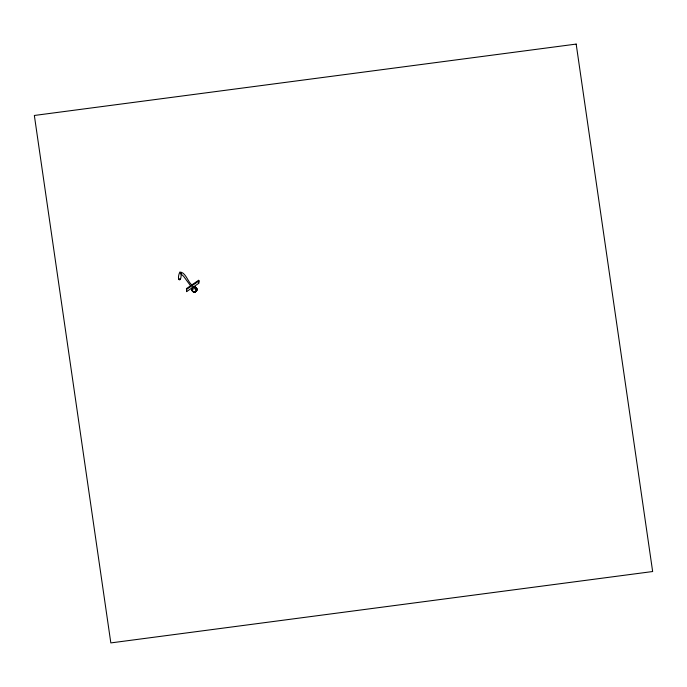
<?xml version="1.0" encoding="UTF-8"?>
<svg xmlns="http://www.w3.org/2000/svg" width="687" height="687" viewBox="0 0 687 687"><rect width="100%" height="100%" fill="white"/><g stroke="black" fill="none" stroke-linecap="round" stroke-linejoin="round"><path stroke-width="1.03" d="M181.093 272.919C181.797 283.774 175.915 280.708 179.822 272.052C185.791 272.061 187.929 282.426 192.12 285.139M186.478 288.583L186.624 291.614L198.715 283.345L199.007 280.923L198.569 280.313L186.478 288.583L186.624 291.614M192.3 287.338L193.056 286.822L192.506 287.613M192.497 287.69L193.485 287.054A2.602 2.533 6.9 0 1 195.881 291.511L195.769 291.537A2.525 2.465 6.9 0 0 195.623 287.406A2.525 2.465 6.9 0 0 191.853 289.321A2.602 2.533 6.9 0 0 195.271 291.915L195.28 291.812A1.803 1.752 6.9 0 0 195.16 288.841A1.803 1.752 6.9 0 0 192.472 290.206A1.803 1.752 6.9 0 0 194.893 292.009L195.838 291.451A2.525 2.465 6.9 0 0 195.632 287.303A2.525 2.465 6.9 0 0 191.862 289.21A2.525 2.465 6.9 0 0 195.254 291.752L195.306 291.795A5.247 0.799 55.7 0 1 195.829 291.554L194.893 292.009M196.491 288.085L196.43 288.119A5.281 0.988 -28.3 0 0 195.658 289.287L195.709 289.382A5.247 0.885 -35.9 0 1 196.43 288.128L196.448 288.025M198.569 280.313L198.715 283.345M178.723 279.094L178.972 278.553M181.059 273.082L180.32 273.332L183.635 276.363L190.806 286.084M192.884 287.355L192.386 287.801A2.602 2.533 6.9 0 0 195.28 291.812L195.245 291.855A5.247 0.541 70.5 0 0 194.876 291.975M186.916 289.193L199.007 280.923M180.123 278.587L180.338 279.154M195.202 291.829L195.271 291.915A2.525 2.465 6.9 0 1 191.853 289.321A2.602 2.533 6.9 0 1 195.658 287.346A2.602 2.533 6.9 0 1 195.872 291.614M576.178 44.088L34.35 115.468L110.83 642.912L652.65 571.532L576.178 44.088"/></g></svg>
